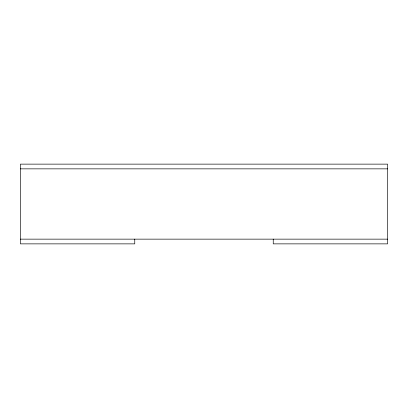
<?xml version="1.0" encoding="UTF-8"?>
<svg xmlns="http://www.w3.org/2000/svg" width="408" height="408" viewBox="0 0 408 408"><rect width="100%" height="100%" fill="white"/><g stroke="black" fill="none" stroke-linecap="round" stroke-linejoin="round"><path stroke-width="0.61" d="M20.4 168.856L387.6 168.856M20.4 239.144L387.6 239.144M273.243 239.144L273.243 243.867L387.6 243.867L387.6 164.133L20.4 164.133L20.4 243.867L134.757 243.867L134.757 239.144"/></g></svg>
